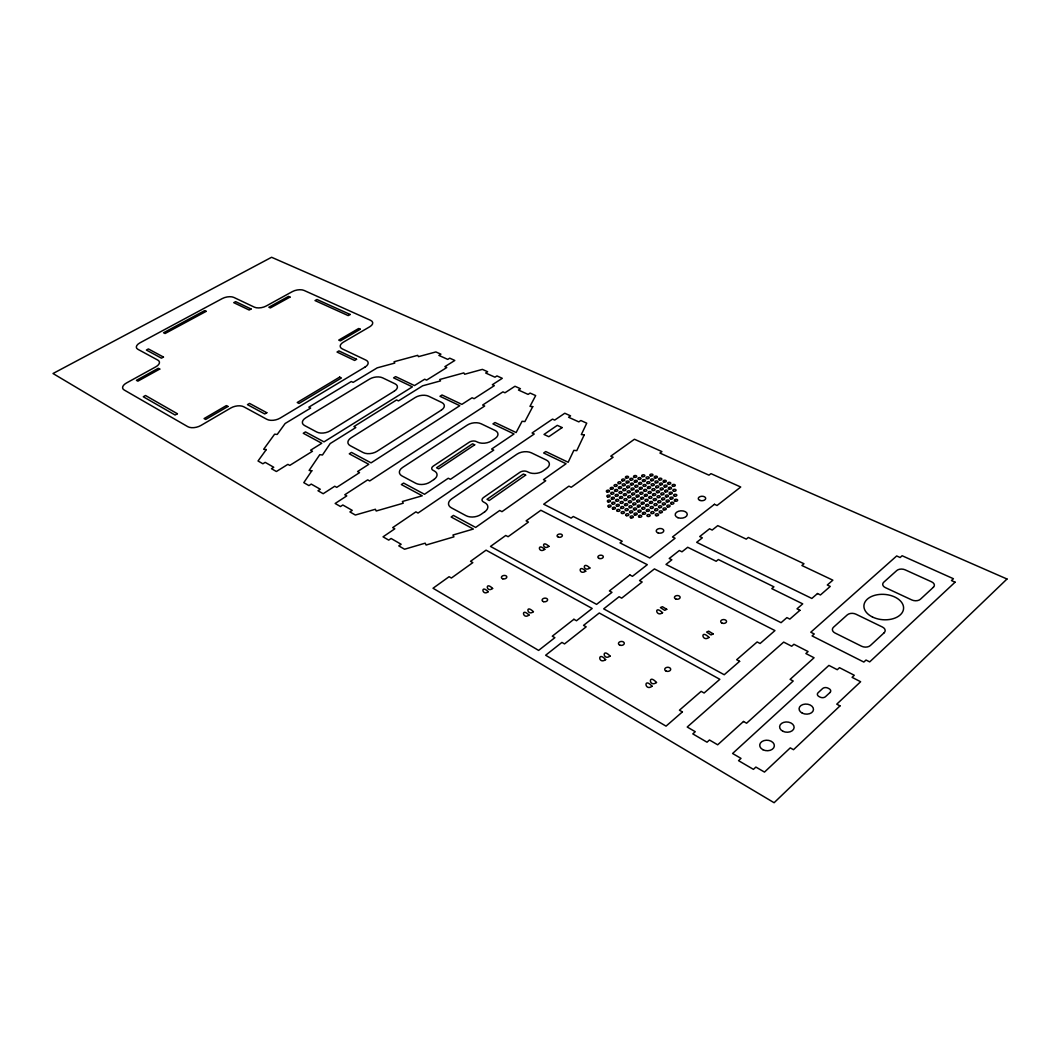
<?xml version="1.0" encoding="UTF-8"?>
<svg xmlns="http://www.w3.org/2000/svg" width="1060" height="1060" viewBox="0 0 1060 1060"><rect width="100%" height="100%" fill="white"/><g stroke="black" fill="none" stroke-linecap="round" stroke-linejoin="round"><path stroke-width="1.5" d="M589.89 567.988C582.814 572.798 582.099 560.263 589.89 567.988M585.73 571.154C578.548 575.951 578.124 563.324 585.73 571.234M548.947 546.337C542.654 551.041 541.011 538.983 548.947 546.337M544.787 549.398C538.162 554.062 537.062 542.031 544.787 549.398M533.405 611.673C527.363 616.748 524.899 603.538 533.405 611.673M529.019 615.025C522.779 620.126 520.632 606.823 529.019 615.025M713.194 633.893L711.021 634.953L706.609 632.065L708.65 631.15L713.194 633.893M709.021 637.418C701.958 642.625 699.931 628.514 709.021 637.418M492.622 588.459C486.275 593.388 484.817 580.588 492.622 588.459M488.249 591.692C482.207 596.621 480.18 583.848 488.249 591.692M666.74 609.314L664.7 610.361L660.407 607.579L662.42 606.704L666.74 609.314M662.566 612.707C656.074 617.741 653.596 604.253 662.566 612.707M656.511 682.508C648.945 688.046 647.806 672.875 656.511 682.508M652.085 686.244C644.679 691.756 643.288 676.598 652.085 686.244M610.07 656.06C602.994 661.334 601.524 647.011 610.07 656.06M605.658 659.651C598.078 664.885 597.522 650.469 605.658 659.651M584.232 434.865L576.773 450.646L573.831 450.354L568.16 462.266L545.741 451.547L543.648 452.991L566.067 463.737L543.462 479.663L545.728 480.789L501.976 511.662L499.724 510.483L475.649 527.429L453.415 515.425L451.136 517.002L473.356 529.046L452.964 535.022L453.932 536.85L426.107 545.025L425.192 543.17L404.562 549.226L398.772 545.887L401.144 544.257L391.087 538.493L388.715 540.11L383.031 536.837L394.81 528.821L392.69 527.615L415.891 511.861L418.024 513.04L534.227 434.017L532.067 432.997L552.525 419.111L554.685 420.104L564.781 413.241L570.585 415.878L568.571 417.242L578.813 421.893L580.827 420.502L586.736 423.178L581.317 434.574L584.232 434.865M532.756 406.629L524.899 421.562L522.077 421.297L516.114 432.546L495.007 422.516L492.94 423.894L514.034 433.951L491.615 449.056L493.748 450.102L450.421 479.332L448.3 478.232L424.49 494.278L403.608 483.068L401.356 484.566L422.225 495.788L402.402 501.499L403.25 503.208L376.207 511L375.399 509.264L355.352 515.027L349.919 511.927L352.251 510.377L342.817 504.997L340.485 506.534L335.145 503.474L346.779 495.894L344.778 494.768L367.688 479.862L369.688 480.949L484.685 406.02L482.644 405.052L502.93 391.856L504.971 392.783L514.975 386.264L520.447 388.728L518.459 390.04L528.118 394.4L530.106 393.075L535.671 395.579L529.974 406.364L532.756 406.629M311.839 470.746L303.796 482.658L308.924 485.586L311.243 484.102L320.292 489.243L317.974 490.74L323.181 493.708L334.761 486.249L336.735 487.361L359.552 472.627L357.578 471.554L368.814 464.307L349.27 453.812L351.496 452.408L371.053 462.875L459.788 405.702L439.966 396.281L442.033 394.983L461.855 404.377L472.098 397.765L474.111 398.706L494.344 385.654L492.33 384.74L502.294 378.314L496.941 375.916L494.954 377.188L485.666 373.014L487.653 371.742L482.38 369.383L464.664 374.246L463.816 372.895L439.728 379.507L440.549 380.884L422.649 385.8L398.481 400.892L396.572 399.964L353.921 426.57L355.816 427.551L330.177 443.57L322.478 454.978L319.775 454.674L309.109 470.441L311.839 470.746M266.285 449.586L258.031 460.994L262.88 463.776L265.185 462.359L273.758 467.261L271.453 468.692L276.382 471.514L287.896 464.346L289.764 465.406L312.475 451.255L310.593 450.222L321.776 443.266L303.253 433.262L305.465 431.91L324.002 441.874L412.406 386.86L393.578 377.863L395.632 376.605L414.473 385.575L424.689 379.215L426.597 380.116L446.777 367.529L444.869 366.654L454.819 360.466L449.731 358.174L447.744 359.393L438.906 355.405L440.894 354.186L435.885 351.933L418.475 356.65L417.706 355.339L394.055 361.751L394.784 363.076L377.214 367.846L353.126 382.395L351.31 381.507L308.844 407.146L310.646 408.087L285.14 423.496L277.23 434.441L274.619 434.176L263.648 449.294L266.285 449.586M1007 579.012L774.105 802.725L53 373.517L271.585 257.275L1007 579.012M839.997 705.894L793.503 749.698L790.27 747.87L764.485 772.091L755.886 767.069L753.435 769.361L738.542 760.656L741.006 758.39L732.592 753.488L828.907 665.402L837.267 669.708L839.48 667.681L854.28 675.273L852.081 677.34L860.627 681.739L836.764 704.171L839.997 705.894M955.087 582.178L869.69 661.89L866.02 660.035L863.847 662.063L812.079 635.92L814.265 633.973L810.781 632.224L896.68 555.957L900.139 557.507L902.126 555.745L953.417 578.72L951.456 580.549L955.087 582.178M830.02 692.485L825.488 696.685A3.909 2.69 4.3 0 1 820.042 697.096L818.982 696.539A3.909 2.69 4.2 0 1 818.081 692.75L822.6 688.563A3.895 2.676 4.3 0 1 828.019 688.152L829.079 688.708A3.909 2.676 4.3 0 1 830.02 692.485M884.119 632.807L870.366 645.527A6.347 4.174 4.6 0 1 861.542 646.216L835.002 632.992A6.241 4.094 3.6 0 1 833.491 627.242L847.298 614.866A6.214 4.015 3.8 0 1 855.91 614.177L882.397 627.017A6.32 4.107 4.8 0 1 884.119 632.807M933.423 587.227L920.411 599.245A6.228 3.909 5.1 0 1 911.812 599.947L885.405 587.637A6.122 3.842 4.2 0 1 883.722 582.231L896.787 570.532A6.082 3.776 4.3 0 1 905.174 569.843L931.528 581.794A6.188 3.842 5.2 0 1 933.423 587.227M743.51 721.476L717.686 744.796L709.471 739.999L707.02 742.199L692.803 733.891L695.254 731.705L687.224 727.028L783.685 642.108L791.701 646.229L793.913 644.268L808.091 651.555L805.878 653.543L814.067 657.756L790.111 679.38L793.211 681.024L746.598 723.225L743.51 721.476M739.628 661.321L724.219 674.73L603.683 608.864L619.08 596.74L621.703 598.145L642.174 581.993L639.551 580.615L654.417 568.915L774.953 630.581L760.099 643.5L757.145 641.962L736.673 659.731L739.628 661.321M817.499 593.534L811.841 598.45L696.672 542.322L702.343 537.831L699.706 536.559L709.551 528.794L712.188 530.053L717.766 525.627L746.253 539.129L748.333 537.447L803.983 563.748L801.903 565.51L832.855 580.178L827.29 585.001L830.245 586.418L820.44 594.965L817.499 593.534M682.388 711.909L666.038 726.14L545.648 655.239L561.919 642.413L564.529 643.923L586.18 626.831L583.557 625.374L599.258 612.998L719.846 679.301L704.105 693.001L701.15 691.345L679.433 710.2L682.388 711.909M799.942 610.295L789.832 619.106L786.891 617.622L781.061 622.684L665.998 564.423L671.841 559.812L669.218 558.501L679.354 550.511L681.978 551.809L687.715 547.278L716.176 561.27L718.322 559.534L773.933 586.829L771.786 588.644L802.725 603.869L797.001 608.837L799.942 610.295M629.852 574.957L609.394 590.937L611.978 592.328L596.594 604.359L490.502 546.43L505.766 535.472L508.084 536.704L528.423 522.077L526.105 520.871L540.865 510.271L647.302 564.688L632.449 576.309L629.852 574.957M573.897 619.292L552.286 636.185L554.87 637.669L538.612 650.403L433.023 588.247L449.095 576.706L451.401 578.031L472.826 562.621L470.521 561.323L486.063 550.153L592.182 608.466L576.494 620.749L573.897 619.292M714.466 504.295L672.504 536.969L675.087 538.241L649.767 557.997L620.02 542.905L622.22 541.236L573.288 516.498L571.101 518.101L543.7 504.202L568.915 486.142L571.234 487.282L613.104 457.244L610.772 456.171L634.437 439.238L661.943 451.6L659.929 453.07L708.968 475.171L710.969 473.648L740.728 487.017L717.05 505.488L714.466 504.295M484.764 511.781L481.015 514.405A10.6 6.413 -8.3 0 1 466.055 515.703L451.414 507.846A10.521 6.307 -8.7 0 1 451.692 498.836L517.068 454.117A10.216 5.936 -6.8 0 1 531.391 452.832L546.165 459.96A10.295 6.029 -6.5 0 1 546.589 468.493L543.051 470.971A10.322 6.055 -6.5 0 1 528.476 472.27L527.191 471.634A5.181 3.061 -6.9 0 0 519.917 472.283L483.546 497.511A5.26 3.167 -7.9 0 0 483.519 502.003L484.791 502.665A10.587 6.4 -8.2 0 1 484.764 511.781M525.641 475.118L489.243 500.479L487.017 499.313L523.415 474.019L525.641 475.118M562.118 427.577L548.815 436.707L544.005 434.454L557.308 425.351L562.118 427.577M433.884 479.517L430.175 481.995A10.255 6.002 -9.5 0 1 415.758 483.281L401.992 475.94A10.176 5.896 -9.8 0 1 402.615 467.46L467.327 425.06A9.884 5.565 -8 0 1 481.16 423.788L495.06 430.453A9.964 5.658 -7.7 0 1 495.1 438.509L491.601 440.854A9.977 5.671 -7.8 0 1 477.53 442.139L476.324 441.543A5.008 2.862 -8.1 0 0 469.302 442.179L433.288 466.082A5.088 2.955 -9.1 0 0 433.089 470.322L434.282 470.945A10.242 5.976 -9.4 0 1 433.884 479.517M474.681 444.829L438.641 468.851L436.561 467.778L472.588 443.796L474.681 444.829M441.384 410.074L377.055 451.295A9.924 5.605 -10.6 0 1 363.156 452.554L350.25 445.703A9.858 5.512 -10.8 0 1 351.218 437.714L415.295 397.474A9.566 5.22 -9.1 0 1 428.651 396.228L441.702 402.469A9.633 5.3 -8.9 0 1 441.384 410.074M394.373 391.087L330.296 430.784A9.699 5.326 -11.5 0 1 316.755 432.029L304.525 425.497A9.633 5.247 -11.7 0 1 305.784 417.825L369.595 379.069A9.354 4.969 -10 0 1 382.607 377.837L395.009 383.8A9.421 5.048 -9.8 0 1 394.373 391.087M365.091 367.038L280.145 418.104A9.553 5.114 -12.4 0 1 266.895 419.336L243.787 406.788A9.487 5.022 -13.1 0 0 230.775 408.007L200.923 425.458A9.566 5.048 -14 0 1 187.792 426.676L124.153 389.974A9.209 4.598 -14.6 0 1 126.511 382.965L155.74 366.866A9.01 4.439 -14.1 0 0 157.861 360.135L137.853 349.283A8.838 4.266 -13.9 0 1 140.039 342.791L222.216 298.589A8.493 4.028 -12.2 0 1 233.876 297.436L254.4 307.175A8.533 4.094 -11.7 0 0 266.232 305.995L292.348 291.619A8.48 4.068 -11 0 1 304.087 290.44L370.536 320.305A8.825 4.425 -10 0 1 369.794 326.732L343.268 342.234A8.997 4.598 -10.4 0 0 342.327 348.912L365.899 360.095A9.169 4.783 -10.3 0 1 365.091 367.038M339.65 377.108L297.224 402.508L299 403.436L341.439 377.983L339.65 377.108M266.815 412.724L264.735 413.97L247.457 404.642L249.537 403.409L266.815 412.724M356.558 359.287L354.623 360.453L337.014 352.039L338.948 350.9L356.558 359.287M227.966 406.47L205.666 419.468L204.077 418.581L226.363 405.583L227.966 406.47M360.32 329.249L340.392 340.883L338.75 340.101L358.677 328.494L360.32 329.249M177.378 413.731L175.125 415.03L143.285 396.758L145.511 395.499L177.378 413.731M350.158 314.476L348.21 315.602L315.032 300.576L316.966 299.49L350.158 314.476M159.755 369.066L137.866 381.163L136.422 380.341L158.298 368.27L159.755 369.066M290.016 297.078L270.353 307.943L268.856 307.241L288.519 296.389L290.016 297.078M163.478 357.061L161.438 358.174L146.373 350.038L148.4 348.939L163.478 357.061M251.074 308.99L249.179 310.037L233.756 302.656L235.638 301.636L251.074 308.99M206.183 311.349L165.055 333.529L163.571 332.76L204.673 310.606L206.183 311.349M872.46 617A19.888 12.694 4.5 0 0 903.531 609.01A19.888 12.694 4.5 0 0 875.255 595.177A19.888 12.694 4.5 0 0 872.46 617M762.935 749.725A7.327 5.26 3.2 0 0 774.343 746.041A7.327 5.26 3.2 0 0 763.849 740.649A7.327 5.26 3.2 0 0 762.935 749.725M802.354 713.181A7.208 5.022 4 0 0 813.471 709.63A7.208 5.022 4 0 0 803.003 704.503A7.208 5.022 4 0 0 802.354 713.181M782.85 731.254A7.274 5.141 3.6 0 0 794.112 727.65A7.274 5.141 3.6 0 0 783.631 722.39A7.274 5.141 3.6 0 0 782.85 731.254M672.901 486.235A1.616 0.967 -2.8 0 0 675.286 485.294A1.616 0.967 -2.8 0 0 672.835 484.566A1.616 0.967 -2.8 0 0 672.901 486.235M673.67 491.164A1.616 0.967 -2.8 0 0 676.068 490.21A1.616 0.967 -2.8 0 0 673.603 489.481A1.616 0.967 -2.8 0 0 673.67 491.164M664.66 486.951A1.603 0.967 -3 0 0 667.045 486.01A1.603 0.967 -3 0 0 664.607 485.281A1.603 0.967 -3 0 0 664.66 486.951M645.712 501.168A1.616 0.98 -3.5 0 0 648.137 500.214A1.616 0.98 -3.5 0 0 645.686 499.472A1.616 0.98 -3.5 0 0 645.712 501.168M665.402 491.88A1.616 0.967 -3 0 0 667.787 490.939A1.616 0.967 -3 0 0 665.349 490.21A1.616 0.967 -3 0 0 665.402 491.88M650.893 508.389A1.63 0.994 -3.3 0 0 653.331 507.422A1.63 0.994 -3.3 0 0 650.866 506.667A1.63 0.994 -3.3 0 0 650.893 508.389M661.625 494.728A1.616 0.967 -3.1 0 0 664.024 493.774A1.616 0.967 -3.1 0 0 661.572 493.046A1.616 0.967 -3.1 0 0 661.625 494.728M637.404 501.897A1.616 0.98 -3.7 0 0 639.829 500.929A1.616 0.98 -3.7 0 0 637.391 500.188A1.616 0.98 -3.7 0 0 637.404 501.897M651.582 513.49A1.643 1.007 -3.2 0 0 654.033 512.51A1.643 1.007 -3.2 0 0 651.555 511.755A1.643 1.007 -3.2 0 0 651.582 513.49M642.532 509.105A1.63 0.994 -3.5 0 0 644.97 508.137A1.63 0.994 -3.5 0 0 642.506 507.382A1.63 0.994 -3.5 0 0 642.532 509.105M633.562 504.772A1.616 0.98 -3.8 0 0 635.987 503.805A1.616 0.98 -3.8 0 0 633.549 503.063A1.616 0.98 -3.8 0 0 633.562 504.772M643.195 514.219A1.643 1.007 -3.5 0 0 645.633 513.239A1.643 1.007 -3.5 0 0 643.168 512.47A1.643 1.007 -3.5 0 0 643.195 514.219M629.706 507.66A1.63 0.994 -3.9 0 0 632.131 506.693A1.63 0.994 -3.9 0 0 629.693 505.938A1.63 0.994 -3.9 0 0 629.706 507.66M649.528 498.306A1.616 0.98 -3.4 0 0 651.94 497.352A1.616 0.98 -3.4 0 0 649.502 496.61A1.616 0.98 -3.4 0 0 649.528 498.306M625.824 510.549A1.63 0.994 -4 0 0 628.262 509.582A1.63 0.994 -4 0 0 625.824 508.826A1.63 0.994 -4 0 0 625.824 510.549M630.912 517.863A1.643 1.007 -3.8 0 0 633.363 516.896A1.643 1.007 -3.8 0 0 630.899 516.127A1.643 1.007 -3.8 0 0 630.912 517.863M621.942 513.464A1.63 0.994 -4.1 0 0 624.38 512.497A1.63 0.994 -4.1 0 0 621.942 511.728A1.63 0.994 -4.1 0 0 621.942 513.464M632.356 494.768A1.603 0.967 -3.9 0 0 634.755 493.827A1.603 0.967 -3.9 0 0 632.343 493.085A1.603 0.967 -3.9 0 0 632.356 494.768M623.545 490.555A1.603 0.967 -4.1 0 0 625.943 489.614A1.603 0.967 -4.1 0 0 623.545 488.885A1.603 0.967 -4.1 0 0 623.545 490.555M638.716 479.358A1.59 0.941 -3.8 0 0 641.088 478.431A1.59 0.941 -3.8 0 0 638.703 477.729A1.59 0.941 -3.8 0 0 638.716 479.358M643.751 486.301A1.603 0.954 -3.6 0 0 646.136 485.361A1.603 0.954 -3.6 0 0 643.738 484.645A1.603 0.954 -3.6 0 0 643.751 486.301M634.94 482.141A1.59 0.954 -3.9 0 0 637.325 481.214A1.59 0.954 -3.9 0 0 634.927 480.498A1.59 0.954 -3.9 0 0 634.94 482.141M626.208 478.02A1.59 0.941 -4.1 0 0 628.593 477.106A1.59 0.941 -4.1 0 0 626.208 476.391A1.59 0.941 -4.1 0 0 626.208 478.02M611.501 494.092A1.603 0.967 -4.4 0 0 613.912 493.152A1.603 0.967 -4.4 0 0 611.514 492.423A1.603 0.967 -4.4 0 0 611.501 494.092M635.549 487.017A1.603 0.954 -3.8 0 0 637.948 486.076A1.603 0.954 -3.8 0 0 635.536 485.361A1.603 0.954 -3.8 0 0 635.549 487.017M624.671 500.466A1.616 0.98 -4.1 0 0 627.096 499.512A1.616 0.98 -4.1 0 0 624.684 498.77A1.616 0.98 -4.1 0 0 624.671 500.466M620.259 498.333A1.616 0.967 -4.2 0 0 622.684 497.378A1.616 0.967 -4.2 0 0 620.272 496.65A1.616 0.967 -4.2 0 0 620.259 498.333M617.49 511.278A1.63 0.994 -4.2 0 0 619.928 510.31A1.63 0.994 -4.2 0 0 617.503 509.555A1.63 0.994 -4.2 0 0 617.49 511.278M608.639 506.932A1.616 0.98 -4.5 0 0 611.077 505.964A1.616 0.98 -4.5 0 0 608.665 505.223A1.616 0.98 -4.5 0 0 608.639 506.932M612.534 504.057A1.616 0.98 -4.4 0 0 614.959 503.102A1.616 0.98 -4.4 0 0 612.548 502.347A1.616 0.98 -4.4 0 0 612.534 504.057M616.403 501.194A1.616 0.98 -4.3 0 0 618.828 500.24A1.616 0.98 -4.3 0 0 616.417 499.499A1.616 0.98 -4.3 0 0 616.403 501.194M607.645 496.928A1.603 0.967 -4.5 0 0 610.057 495.974A1.603 0.967 -4.5 0 0 607.672 495.245A1.603 0.967 -4.5 0 0 607.645 496.928M616.947 506.216A1.616 0.98 -4.3 0 0 619.371 505.249A1.616 0.98 -4.3 0 0 616.96 504.507A1.616 0.98 -4.3 0 0 616.947 506.216M608.135 501.91A1.616 0.98 -4.5 0 0 610.56 500.956A1.616 0.98 -4.5 0 0 608.162 500.214A1.616 0.98 -4.5 0 0 608.135 501.91M631.747 489.826A1.603 0.967 -3.9 0 0 634.145 488.885A1.603 0.967 -3.9 0 0 631.747 488.17A1.603 0.967 -3.9 0 0 631.747 489.826M622.432 480.803A1.59 0.941 -4.2 0 0 624.804 479.862A1.59 0.941 -4.2 0 0 622.432 479.16A1.59 0.941 -4.2 0 0 622.432 480.803M639.962 489.11A1.603 0.967 -3.7 0 0 642.36 488.17A1.603 0.967 -3.7 0 0 639.948 487.441A1.603 0.967 -3.7 0 0 639.962 489.11M615.873 496.212A1.603 0.967 -4.3 0 0 618.285 495.258A1.603 0.967 -4.3 0 0 615.886 494.53A1.603 0.967 -4.3 0 0 615.873 496.212M615.343 491.27A1.603 0.954 -4.4 0 0 617.741 490.329A1.603 0.954 -4.4 0 0 615.356 489.601A1.603 0.954 -4.4 0 0 615.343 491.27M624.101 495.484A1.603 0.967 -4.1 0 0 626.513 494.543A1.603 0.967 -4.1 0 0 624.115 493.814A1.603 0.967 -4.1 0 0 624.101 495.484M632.952 499.75A1.616 0.98 -3.8 0 0 635.377 498.796A1.616 0.98 -3.8 0 0 632.952 498.054A1.616 0.98 -3.8 0 0 632.952 499.75M614.813 486.368A1.59 0.954 -4.4 0 0 617.212 485.44A1.59 0.954 -4.4 0 0 614.827 484.712A1.59 0.954 -4.4 0 0 614.813 486.368M647.527 483.492A1.603 0.954 -3.5 0 0 649.913 482.565A1.603 0.954 -3.5 0 0 647.501 481.85A1.603 0.954 -3.5 0 0 647.527 483.492M642.479 476.589A1.59 0.941 -3.7 0 0 644.838 475.662A1.59 0.941 -3.7 0 0 642.453 474.959A1.59 0.941 -3.7 0 0 642.479 476.589M651.29 480.71A1.603 0.954 -3.4 0 0 653.662 479.769A1.603 0.954 -3.4 0 0 651.251 479.067A1.603 0.954 -3.4 0 0 651.29 480.71M650.615 475.874A1.59 0.941 -3.5 0 0 652.986 474.946A1.59 0.941 -3.5 0 0 650.588 474.244A1.59 0.941 -3.5 0 0 650.615 475.874M630.303 512.735A1.63 0.994 -3.9 0 0 632.74 511.768A1.63 0.994 -3.9 0 0 630.303 511.013A1.63 0.994 -3.9 0 0 630.303 512.735M654.033 500.452A1.63 0.98 -3.2 0 0 656.445 499.485A1.63 0.98 -3.2 0 0 653.993 498.743A1.63 0.98 -3.2 0 0 654.033 500.452M634.172 509.833A1.63 0.994 -3.8 0 0 636.609 508.866A1.63 0.994 -3.8 0 0 634.172 508.111A1.63 0.994 -3.8 0 0 634.172 509.833M667.641 506.932A1.643 0.994 -2.8 0 0 670.066 505.964A1.643 0.994 -2.8 0 0 667.588 505.209A1.643 0.994 -2.8 0 0 667.641 506.932M638.04 506.932A1.63 0.994 -3.7 0 0 640.465 505.964A1.63 0.994 -3.7 0 0 638.027 505.223A1.63 0.994 -3.7 0 0 638.04 506.932M662.354 499.724A1.63 0.98 -3 0 0 664.766 498.77A1.63 0.98 -3 0 0 662.301 498.028A1.63 0.98 -3 0 0 662.354 499.724M671.444 504.043A1.63 0.994 -2.7 0 0 673.868 503.076A1.63 0.994 -2.7 0 0 671.391 502.321A1.63 0.994 -2.7 0 0 671.444 504.043M641.883 504.043A1.63 0.98 -3.6 0 0 644.308 503.089A1.63 0.98 -3.6 0 0 641.87 502.334A1.63 0.98 -3.6 0 0 641.883 504.043M666.144 496.862A1.616 0.98 -2.9 0 0 668.542 495.908A1.616 0.98 -2.9 0 0 666.091 495.166A1.616 0.98 -2.9 0 0 666.144 496.862M655.438 510.575A1.643 0.994 -3.2 0 0 657.876 509.595A1.643 0.994 -3.2 0 0 655.398 508.84A1.643 0.994 -3.2 0 0 655.438 510.575M659.996 512.762A1.643 1.007 -3 0 0 662.434 511.794A1.643 1.007 -3 0 0 659.943 511.026A1.643 1.007 -3 0 0 659.996 512.762M674.452 496.133A1.63 0.98 -2.7 0 0 676.85 495.179A1.63 0.98 -2.7 0 0 674.385 494.437A1.63 0.98 -2.7 0 0 674.452 496.133M654.736 505.488A1.63 0.994 -3.2 0 0 657.16 504.52A1.63 0.994 -3.2 0 0 654.696 503.778A1.63 0.994 -3.2 0 0 654.736 505.488M663.825 509.847A1.643 0.994 -2.9 0 0 666.263 508.88A1.643 0.994 -2.9 0 0 663.772 508.111A1.643 0.994 -2.9 0 0 663.825 509.847M668.409 484.142A1.603 0.954 -2.9 0 0 670.781 483.201A1.603 0.954 -2.9 0 0 668.343 482.485A1.603 0.954 -2.9 0 0 668.409 484.142M659.267 507.66A1.63 0.994 -3.1 0 0 661.692 506.693A1.63 0.994 -3.1 0 0 659.227 505.938A1.63 0.994 -3.1 0 0 659.267 507.66M650.217 503.328A1.63 0.98 -3.3 0 0 652.629 502.36A1.63 0.98 -3.3 0 0 650.178 501.618A1.63 0.98 -3.3 0 0 650.217 503.328M669.92 494A1.616 0.98 -2.8 0 0 672.318 493.059A1.616 0.98 -2.8 0 0 669.854 492.317A1.616 0.98 -2.8 0 0 669.92 494M660.897 489.773A1.616 0.967 -3.1 0 0 663.295 488.832A1.616 0.967 -3.1 0 0 660.857 488.103A1.616 0.967 -3.1 0 0 660.897 489.773M675.233 501.155A1.63 0.98 -2.7 0 0 677.645 500.188A1.63 0.98 -2.7 0 0 675.167 499.445A1.63 0.98 -2.7 0 0 675.233 501.155M646.375 506.216A1.63 0.994 -3.4 0 0 648.813 505.249A1.63 0.994 -3.4 0 0 646.348 504.494A1.63 0.994 -3.4 0 0 646.375 506.216M652.642 490.502A1.616 0.967 -3.3 0 0 655.04 489.548A1.616 0.967 -3.3 0 0 652.615 488.819A1.616 0.967 -3.3 0 0 652.642 490.502M666.886 501.87A1.63 0.98 -2.9 0 0 669.31 500.916A1.63 0.98 -2.9 0 0 666.833 500.174A1.63 0.98 -2.9 0 0 666.886 501.87M657.836 497.577A1.616 0.98 -3.2 0 0 660.234 496.623A1.616 0.98 -3.2 0 0 657.783 495.894A1.616 0.98 -3.2 0 0 657.836 497.577M648.852 493.324A1.616 0.967 -3.4 0 0 651.264 492.383A1.616 0.967 -3.4 0 0 648.826 491.654A1.616 0.967 -3.4 0 0 648.852 493.324M663.083 504.759A1.63 0.994 -3 0 0 665.508 503.805A1.63 0.994 -3 0 0 663.03 503.05A1.63 0.994 -3 0 0 663.083 504.759M639.312 517.148A1.643 1.007 -3.6 0 0 641.764 516.167A1.643 1.007 -3.6 0 0 639.299 515.399A1.643 1.007 -3.6 0 0 639.312 517.148M645.063 496.173A1.616 0.967 -3.5 0 0 647.461 495.219A1.616 0.967 -3.5 0 0 645.036 494.49A1.616 0.967 -3.5 0 0 645.063 496.173M659.466 479.994A1.603 0.954 -3.2 0 0 661.837 479.054A1.603 0.954 -3.2 0 0 659.426 478.338A1.603 0.954 -3.2 0 0 659.466 479.994M655.729 482.777A1.603 0.954 -3.3 0 0 658.101 481.85A1.603 0.954 -3.3 0 0 655.689 481.121A1.603 0.954 -3.3 0 0 655.729 482.777M646.865 478.643A1.59 0.941 -3.5 0 0 649.237 477.716A1.59 0.941 -3.5 0 0 646.838 477A1.59 0.941 -3.5 0 0 646.865 478.643M651.966 485.586A1.603 0.954 -3.4 0 0 654.351 484.645A1.603 0.954 -3.4 0 0 651.926 483.917A1.603 0.954 -3.4 0 0 651.966 485.586M643.115 481.425A1.59 0.954 -3.6 0 0 645.487 480.498A1.59 0.954 -3.6 0 0 643.089 479.783A1.59 0.954 -3.6 0 0 643.115 481.425M634.344 477.305A1.59 0.941 -3.9 0 0 636.716 476.377A1.59 0.941 -3.9 0 0 634.331 475.675A1.59 0.941 -3.9 0 0 634.344 477.305M628.514 497.617A1.616 0.967 -4 0 0 630.938 496.663A1.616 0.967 -4 0 0 628.514 495.921A1.616 0.967 -4 0 0 628.514 497.617M619.716 493.377A1.603 0.967 -4.2 0 0 622.114 492.423A1.603 0.967 -4.2 0 0 619.729 491.694A1.603 0.967 -4.2 0 0 619.716 493.377M610.984 489.177A1.59 0.954 -4.5 0 0 613.382 488.236A1.59 0.954 -4.5 0 0 611.01 487.507A1.59 0.954 -4.5 0 0 610.984 489.177M627.361 487.733A1.603 0.954 -4 0 0 629.746 486.805A1.603 0.954 -4 0 0 627.361 486.076A1.603 0.954 -4 0 0 627.361 487.733M631.164 484.937A1.59 0.954 -3.9 0 0 633.549 483.996A1.59 0.954 -3.9 0 0 631.15 483.281A1.59 0.954 -3.9 0 0 631.164 484.937M640.598 494.053A1.616 0.967 -3.6 0 0 643.009 493.099A1.616 0.967 -3.6 0 0 640.584 492.37A1.616 0.967 -3.6 0 0 640.598 494.053M625.254 505.488A1.616 0.98 -4 0 0 627.679 504.533A1.616 0.98 -4 0 0 625.254 503.778A1.616 0.98 -4 0 0 625.254 505.488M620.816 503.328A1.616 0.98 -4.2 0 0 623.24 502.374A1.616 0.98 -4.2 0 0 620.829 501.632A1.616 0.98 -4.2 0 0 620.816 503.328M618.629 483.585A1.59 0.954 -4.3 0 0 621.014 482.644A1.59 0.954 -4.3 0 0 618.642 481.929A1.59 0.954 -4.3 0 0 618.629 483.585M621.372 508.376A1.63 0.994 -4.1 0 0 623.81 507.409A1.63 0.994 -4.1 0 0 621.385 506.667A1.63 0.994 -4.1 0 0 621.372 508.376M622.989 485.652A1.59 0.954 -4.2 0 0 625.374 484.725A1.59 0.954 -4.2 0 0 622.989 483.996A1.59 0.954 -4.2 0 0 622.989 485.652M612.017 499.048A1.603 0.967 -4.4 0 0 614.429 498.107A1.603 0.967 -4.4 0 0 612.031 497.365A1.603 0.967 -4.4 0 0 612.017 499.048M613.051 509.091A1.616 0.994 -4.4 0 0 615.489 508.137A1.616 0.994 -4.4 0 0 613.077 507.382A1.616 0.994 -4.4 0 0 613.051 509.091M607.142 491.986A1.603 0.954 -4.6 0 0 609.553 491.045A1.603 0.954 -4.6 0 0 607.168 490.316A1.603 0.954 -4.6 0 0 607.142 491.986M636.172 491.933A1.603 0.967 -3.8 0 0 638.57 490.992A1.603 0.967 -3.8 0 0 636.159 490.263A1.603 0.967 -3.8 0 0 636.172 491.933M626.778 482.856A1.59 0.954 -4.1 0 0 629.163 481.929A1.59 0.954 -4.1 0 0 626.778 481.214A1.59 0.954 -4.1 0 0 626.778 482.856M629.11 502.612A1.616 0.98 -3.9 0 0 631.535 501.658A1.616 0.98 -3.9 0 0 629.11 500.916A1.616 0.98 -3.9 0 0 629.11 502.612M644.4 491.217A1.603 0.967 -3.6 0 0 646.799 490.276A1.603 0.967 -3.6 0 0 644.374 489.548A1.603 0.967 -3.6 0 0 644.4 491.217M630.567 480.074A1.59 0.941 -4 0 0 632.952 479.147A1.59 0.941 -4 0 0 630.567 478.444A1.59 0.941 -4 0 0 630.567 480.074M639.339 484.221A1.603 0.954 -3.7 0 0 641.724 483.281A1.603 0.954 -3.7 0 0 639.326 482.565A1.603 0.954 -3.7 0 0 639.339 484.221M648.19 488.395A1.603 0.967 -3.5 0 0 650.588 487.454A1.603 0.967 -3.5 0 0 648.163 486.725A1.603 0.967 -3.5 0 0 648.19 488.395M619.173 488.461A1.603 0.954 -4.3 0 0 621.571 487.52A1.603 0.954 -4.3 0 0 619.186 486.792A1.603 0.954 -4.3 0 0 619.173 488.461M627.931 492.661A1.603 0.967 -4 0 0 630.342 491.708A1.603 0.967 -4 0 0 627.931 490.979A1.603 0.967 -4 0 0 627.931 492.661M636.782 496.888A1.616 0.967 -3.7 0 0 639.193 495.947A1.616 0.967 -3.7 0 0 636.768 495.205A1.616 0.967 -3.7 0 0 636.782 496.888M626.407 515.663A1.63 1.007 -3.9 0 0 628.858 514.683A1.63 1.007 -3.9 0 0 626.407 513.928A1.63 1.007 -3.9 0 0 626.407 515.663M655.027 477.927A1.59 0.941 -3.3 0 0 657.399 477A1.59 0.941 -3.3 0 0 655 476.284A1.59 0.941 -3.3 0 0 655.027 477.927M634.794 514.935A1.643 1.007 -3.7 0 0 637.245 513.967A1.643 1.007 -3.7 0 0 634.781 513.199A1.643 1.007 -3.7 0 0 634.794 514.935M658.551 502.599A1.63 0.98 -3.1 0 0 660.963 501.645A1.63 0.98 -3.1 0 0 658.499 500.89A1.63 0.98 -3.1 0 0 658.551 502.599M638.676 512.02A1.63 0.994 -3.6 0 0 641.115 511.052A1.63 0.994 -3.6 0 0 638.65 510.284A1.63 0.994 -3.6 0 0 638.676 512.02M647.726 516.419A1.643 1.007 -3.3 0 0 650.178 515.438A1.643 1.007 -3.3 0 0 647.7 514.67A1.643 1.007 -3.3 0 0 647.726 516.419M653.331 495.457A1.616 0.967 -3.3 0 0 655.742 494.503A1.616 0.967 -3.3 0 0 653.304 493.761A1.616 0.967 -3.3 0 0 653.331 495.457M647.05 511.291A1.63 0.994 -3.4 0 0 649.488 510.324A1.63 0.994 -3.4 0 0 647.024 509.568A1.63 0.994 -3.4 0 0 647.05 511.291M656.153 515.69A1.643 1.007 -3.1 0 0 658.591 514.723A1.643 1.007 -3.1 0 0 656.1 513.954A1.643 1.007 -3.1 0 0 656.153 515.69M657.12 492.608A1.616 0.967 -3.2 0 0 659.519 491.654A1.616 0.967 -3.2 0 0 657.081 490.926A1.616 0.967 -3.2 0 0 657.12 492.608M670.675 498.995A1.63 0.98 -2.8 0 0 673.087 498.041A1.63 0.98 -2.8 0 0 670.622 497.299A1.63 0.98 -2.8 0 0 670.675 498.995M656.418 487.666A1.603 0.967 -3.2 0 0 658.803 486.725A1.603 0.967 -3.2 0 0 656.378 486.01A1.603 0.967 -3.2 0 0 656.418 487.666M641.234 499.022A1.616 0.98 -3.6 0 0 643.658 498.067A1.616 0.98 -3.6 0 0 641.221 497.339A1.616 0.98 -3.6 0 0 641.234 499.022M660.181 484.857A1.603 0.954 -3.2 0 0 662.566 483.917A1.603 0.954 -3.2 0 0 660.142 483.201A1.603 0.954 -3.2 0 0 660.181 484.857M669.151 489.058A1.616 0.967 -2.9 0 0 671.55 488.103A1.616 0.967 -2.9 0 0 669.099 487.375A1.616 0.967 -2.9 0 0 669.151 489.058M663.931 482.061A1.603 0.954 -3.1 0 0 666.303 481.121A1.603 0.954 -3.1 0 0 663.878 480.405A1.603 0.954 -3.1 0 0 663.931 482.061M700.011 500.439A3.71 2.239 -2 0 0 705.695 498.492A3.71 2.239 -2 0 0 700.236 496.557A3.71 2.239 -2 0 0 700.011 500.439M677.976 517.717A6.055 3.71 -2.4 0 0 687.264 514.511A6.055 3.71 -2.4 0 0 678.413 511.291A6.055 3.71 -2.4 0 0 677.976 517.717M658.18 532.955A3.776 2.345 -2.9 0 0 663.785 530.689A3.776 2.345 -2.9 0 0 658.075 528.887A3.776 2.345 -2.9 0 0 658.18 532.955M502.771 578.826A2.729 1.749 -7.6 0 0 506.826 576.958A2.729 1.749 -7.6 0 0 502.731 575.792A2.729 1.749 -7.6 0 0 502.771 578.826M558.487 537.208A2.663 1.656 -5.9 0 0 562.37 535.433A2.663 1.656 -5.9 0 0 558.315 534.346A2.663 1.656 -5.9 0 0 558.487 537.208M543.528 601.656A2.783 1.828 -6.4 0 0 547.622 599.735A2.783 1.828 -6.4 0 0 543.383 598.502A2.783 1.828 -6.4 0 0 543.528 601.656M599.139 558.448A2.716 1.722 -4.6 0 0 603.312 556.858A2.716 1.722 -4.6 0 0 599.35 555.44A2.716 1.722 -4.6 0 0 599.139 558.448M666.183 671.139A2.994 2.067 -1.7 0 0 670.702 669.31A2.994 2.067 -1.7 0 0 666.236 667.562A2.994 2.067 -1.7 0 0 666.183 671.139M619.835 645.156A2.915 1.974 -3.6 0 0 624.287 643.393A2.915 1.974 -3.6 0 0 620.007 641.724A2.915 1.974 -3.6 0 0 619.835 645.156M675.856 599.033A2.849 1.855 -1.9 0 0 680.136 597.35A2.849 1.855 -1.9 0 0 675.883 595.813A2.849 1.855 -1.9 0 0 675.856 599.033M721.939 623.081A2.928 1.934 -0.2 0 0 726.537 621.65A2.928 1.934 -0.2 0 0 722.377 619.742A2.928 1.934 -0.2 0 0 721.939 623.081"/></g></svg>
